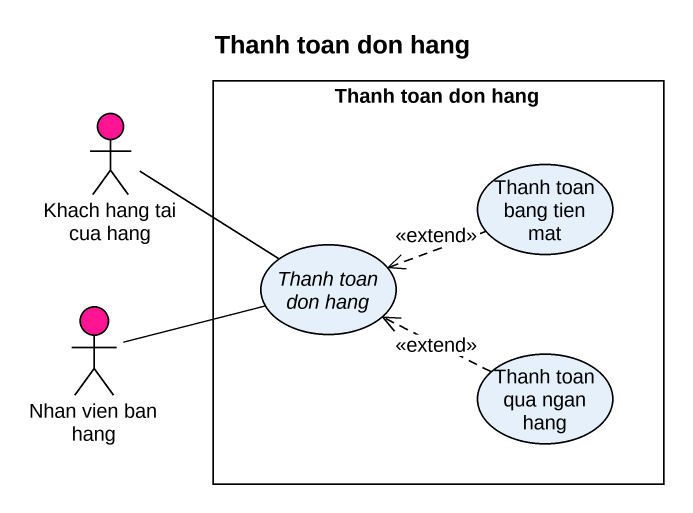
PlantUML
@startuml
title Thanh toan don hang
actor "Khach hang tai cua hang" as Khach_hang_tai_cua_hang #FF1493
rectangle "Thanh toan don hang" as Thanh_toan_don_hang {
  usecase "Thanh toan bang tien mat" as Thanh_toan_bang_tien_mat
  usecase "Thanh toan don hang" as Thanh_toan_don_hang_2
  usecase "Thanh toan qua ngan hang" as Thanh_toan_qua_ngan_hang
}
actor "Nhan vien ban hang" as Nhan_vien_ban_hang #FF1493
Khach_hang_tai_cua_hang -right- Thanh_toan_don_hang_2
Thanh_toan_bang_tien_mat .left.> Thanh_toan_don_hang_2 : <<extend>>
Nhan_vien_ban_hang -right- Thanh_toan_don_hang_2
Thanh_toan_qua_ngan_hang .left.> Thanh_toan_don_hang_2 : <<extend>>
@enduml
